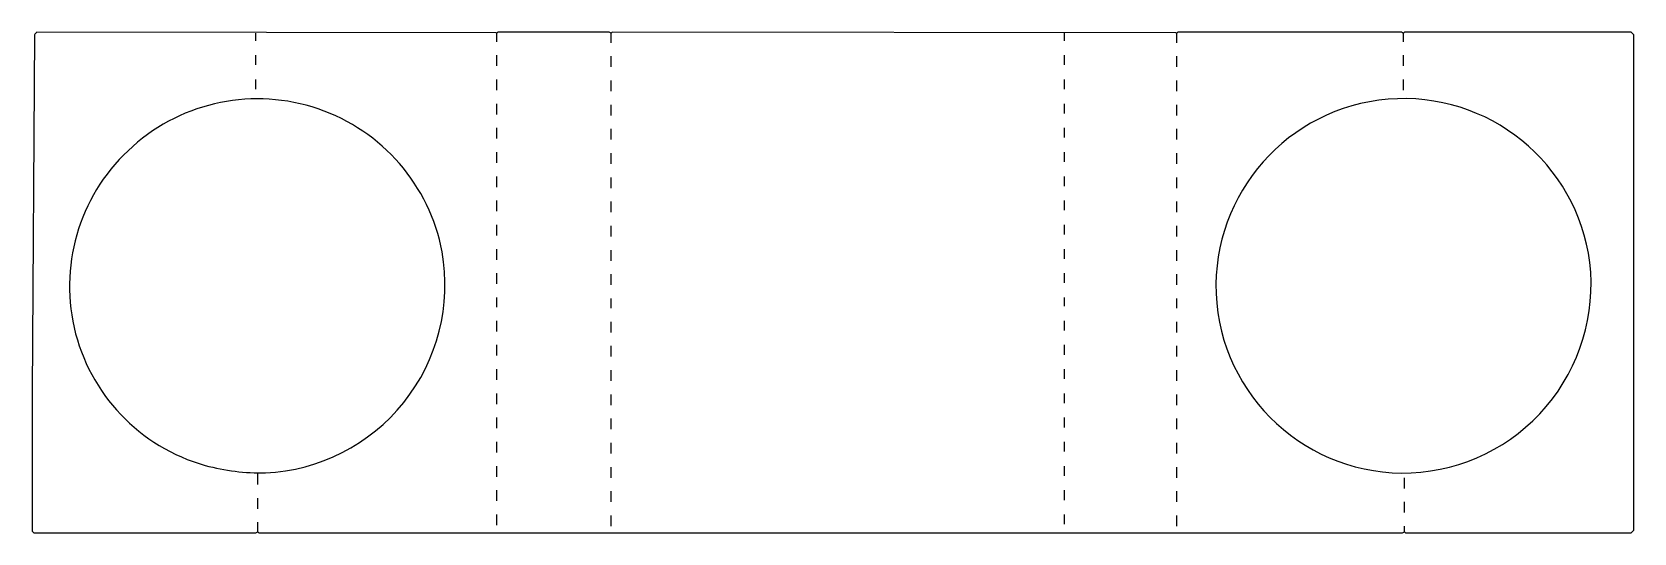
# Model space of a CAD drawing. Extents: x 85 to 1739, y 28 to 545.
import ezdxf

# ---------------------------------------------------------------- set-up
doc = ezdxf.new("R2010")
doc.units = 0
doc.layers.get('0').update_dxf_attribs({"linetype": 'CONTINUOUS'})

msp = doc.modelspace()

# ---------------------------------------------------------------- linework, layer by layer
at = {"color": 250, "linetype": 'CONTINUOUS'}
for points in [[(1502, 29), (1503, 28), (1736, 28), (1738, 30), (1739, 31), (1739, 542), (1736, 545), (1502, 545), (1501, 544), (1500.1, 544.2), (1499, 545), (1268, 545), (1267, 544), (1266.1, 544.2), (684, 545), (683, 544), (682.1, 544.2), (681, 545), (566, 545), (565, 544), (564.1, 544.2), (90, 545, 0.087338), (87.5, 542), (85, 174), (85, 30), (87, 28), (316, 28), (318, 29), (319, 28), (1500, 28), (1502, 29), (1502, 35)], [(326, 90, 0.452736), (508.4, 318.1, 0.583275), (189, 427, 0.595336), (263.9, 97.7, 0.072053), (326, 90)], [(1509, 90, 0.434811), (1693.4, 307.1, 0.956773), (1307.5, 275, 0.413478), (1509, 90)]]:
    msp.add_lwpolyline(points, format="xyb", dxfattribs=at)
for points in [[(316, 536), (316, 544)], [(565, 535), (565, 544)], [(683, 534), (683, 544)], [(1151, 536), (1151, 544)], [(1267, 534), (1267, 544)], [(1501, 535), (1501, 544)], [(316, 511), (316, 521)], [(565, 510), (565, 521)], [(683, 509), (683, 520)], [(1151, 511), (1151, 521)], [(1267, 509), (1267, 520)], [(1501, 510), (1501, 521)], [(316, 486), (316, 496)], [(565, 485), (565, 496)], [(683, 484), (683, 495)], [(1151, 486), (1151, 496)], [(1267, 484), (1267, 495)], [(1501, 485), (1501, 496)], [(565, 460), (565, 471)], [(683, 459), (683, 470)], [(1151, 461), (1151, 471)], [(1267, 459), (1267, 470)], [(565, 435), (565, 446)], [(683, 434), (683, 445)], [(1151, 436), (1151, 446)], [(1267, 434), (1267, 445)], [(565, 410), (565, 421)], [(683, 409), (683, 420)], [(1151, 411), (1151, 421)], [(1267, 409), (1267, 420)], [(565, 385), (565, 396)], [(683, 384), (683, 395)], [(1151, 386), (1151, 396)], [(1267, 384), (1267, 395)], [(565, 360), (565, 371)], [(683, 359), (683, 370)], [(1151, 361), (1151, 371)], [(1267, 359), (1267, 370)], [(565, 335), (565, 346)], [(683, 334), (683, 345)], [(1151, 336), (1151, 346)], [(1267, 334), (1267, 345)], [(565, 310), (565, 321)], [(683, 309), (683, 320)], [(1151, 311), (1151, 321)], [(1267, 309), (1267, 320)], [(565, 285), (565, 296)], [(683, 284), (683, 295)], [(1151, 286), (1151, 296)], [(1267, 284), (1267, 295)], [(565, 261), (565, 271)], [(683, 260), (683, 270)], [(1151, 262), (1151, 271)], [(1267, 260), (1267, 270)], [(565, 236), (565, 247)], [(683, 235), (683, 246)], [(1151, 237), (1151, 247)], [(1267, 235), (1267, 246)], [(565, 211), (565, 222)], [(683, 210), (683, 221)], [(1151, 212), (1151, 222)], [(1267, 210), (1267, 221)], [(565, 186), (565, 197)], [(683, 185), (683, 196)], [(1151, 187), (1151, 197)], [(1267, 185), (1267, 196)], [(565, 161), (565, 172)], [(683, 160), (683, 171)], [(1151, 162), (1151, 172)], [(1267, 160), (1267, 171)], [(565, 136), (565, 147)], [(683, 135), (683, 146)], [(1151, 137), (1151, 147)], [(1267, 135), (1267, 146)], [(565, 111), (565, 122)], [(683, 110), (683, 121)], [(1151, 112), (1151, 122)], [(1267, 110), (1267, 121)], [(318, 78), (318, 90)], [(565, 86), (565, 97)], [(683, 85), (683, 96)], [(1151, 87), (1151, 97)], [(1267, 85), (1267, 96)], [(1502, 74), (1502, 85)], [(565, 61), (565, 72)], [(683, 60), (683, 71)], [(1151, 62), (1151, 72)], [(1267, 60), (1267, 71)], [(318, 53), (318, 64)], [(1502, 49), (1502, 60)], [(318, 29), (318, 39)], [(565, 36), (565, 47)], [(683, 35), (683, 46)], [(1151, 37), (1151, 47)], [(1267, 35), (1267, 46)]]:
    msp.add_lwpolyline(points, dxfattribs=at)

doc.saveas('drawing.dxf')
